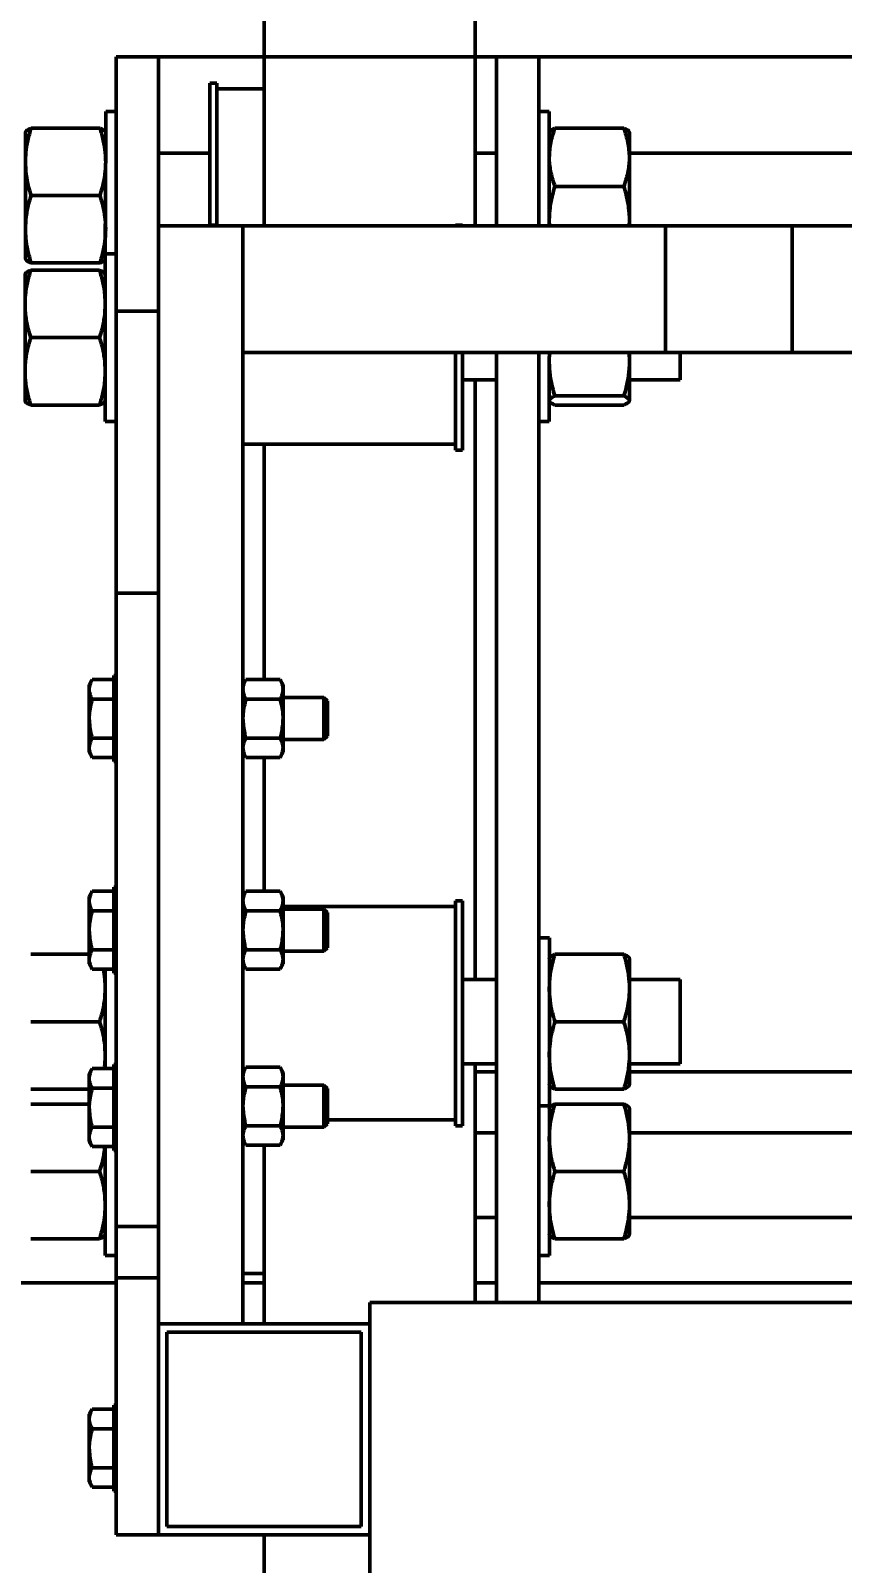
# Model space of a CAD drawing. Header units: millimetres. Extents: x 2779 to 3968, y 1146 to 2140.
# Drawn here: x 3602.5 to 3640.9, y 1891.3 to 1963.9 of the extents above; entities that cross this region are included whole.
import ezdxf

# ---------------------------------------------------------------- set-up
doc = ezdxf.new("R2010")
doc.units = ezdxf.units.MM
doc.layers.add('Net Dam', color=7, linetype='Continuous', lineweight=50)
doc.layers.add('Net Nhat', color=2, linetype='Continuous', lineweight=25)
doc.styles.get("Standard").update_dxf_attribs({"font": 'arial.ttf'})
doc.dimstyles.new('AM_ISO', dxfattribs={"dimtxt": 3.5, "dimasz": 3.5, "dimexe": 1, "dimexo": 1, "dimgap": 1.5, "dimtad": 1, "dimdsep": 46, "dimtxsty": 'Standard', "dimcen": 0, "dimclrd": 256, "dimclre": 256, "dimclrt": 2, "dimadec": 0, "dimazin": 2, "dimtp": 0.1, "dimtm": 0.1, "dimtfac": 0.71, "dimtdec": 3, "dimtmove": 0, "dimatfit": 3, "dimfxl": 1, "dimlwd": -1, "dimlwe": -1, "dimarcsym": 1})

# ---------------------------------------------------------------- blocks, each defined once
blk = doc.blocks.new('*D4')
at = {"layer": 'Defpoints', "color": 0, "transparency": 16777216}
for p in [(3663.555, 2098.54), (3525.881, 1714.54), (3573.555, 1714.54)]:
    blk.add_point(p, dxfattribs=at)
at = {"layer": 'Net Nhat', "linetype": 'ByBlock', "transparency": 16777216}
for p, q in [((3662.555, 2098.54), (3524.881, 2098.54)), ((3525.881, 2095.04), (3525.881, 1718.04)), ((3572.555, 1714.54), (3524.881, 1714.54))]:
    blk.add_line(p, q, dxfattribs=at)
at = {"layer": 'Net Nhat', "transparency": 16777216}
for points in [[(3525.298, 2095.04), (3526.464, 2095.04), (3525.881, 2098.54)], [(3525.298, 1718.04), (3526.464, 1718.04), (3525.881, 1714.54)]]:
    blk.add_solid(points, dxfattribs=at)
at = {"layer": 'Net Nhat', "color": 2, "transparency": 16777216, "insert": (3522.594, 1906.54), "char_height": 3.5, "attachment_point": 5, "rotation": 90}
blk.add_mtext('1920', dxfattribs=at)
blk = doc.blocks.new('cx')
at = {"layer": 'Net Dam'}
for p, q in [((3605.275, 1914.446), (3605.418, 1914.694)), ((3605.275, 1914.227), (3605.275, 1914.446)), ((3606.435, 1914.694), (3605.418, 1914.694)), ((3606.435, 1914.227), (3606.435, 1914.885)), ((3606.435, 1914.885), (3606.555, 1914.885)), ((3605.275, 1912.836), (3605.275, 1914.227)), ((3606.435, 1913.76), (3605.418, 1913.76)), ((3606.435, 1913.76), (3606.435, 1914.227)), ((3606.435, 1912.836), (3606.435, 1913.76)), ((3605.275, 1911.455), (3605.275, 1912.836)), ((3606.435, 1911.912), (3606.435, 1912.836)), ((3605.275, 1911.246), (3605.275, 1911.455)), ((3606.435, 1911.912), (3605.418, 1911.912)), ((3606.435, 1911.455), (3606.435, 1911.912)), ((3606.435, 1910.808), (3606.435, 1911.455)), ((3605.418, 1910.999), (3605.275, 1911.246)), ((3606.435, 1910.999), (3605.418, 1910.999)), ((3606.435, 1910.808), (3606.555, 1910.808))]:
    blk.add_line(p, q, dxfattribs=at)
for points, knots in [([(3606.036, 1915.318), (3606.031, 1915.174), (3606.025, 1914.965), (3606.002, 1914.757), (3605.993, 1914.694)], [0, 0, 0, 0, 0.2684324, 0.3867224, 0.3867224, 0.3867224, 0.3867224]), ([(3605.418, 1914.694), (3605.378, 1914.618), (3605.297, 1914.465), (3605.282, 1914.306), (3605.275, 1914.227)], [0, 0, 0, 0, 0.495459, 1, 1, 1, 1]), ([(3605.275, 1914.227), (3605.275, 1914.216), (3605.276, 1914.132), (3605.307, 1913.974), (3605.381, 1913.831), (3605.418, 1913.76)], [0, 0, 0, 0, 0.070093, 0.530771, 1, 1, 1, 1]), ([(3605.418, 1913.76), (3605.358, 1913.52), (3605.282, 1913.215), (3605.276, 1912.903), (3605.275, 1912.836)], [0, 0, 0, 0, 0.7857, 1, 1, 1, 1]), ([(3605.275, 1912.836), (3605.294, 1912.582), (3605.317, 1912.269), (3605.402, 1911.969), (3605.418, 1911.912)], [0, 0, 0, 0, 0.8113195, 1, 1, 1, 1]), ([(3605.418, 1911.912), (3605.378, 1911.838), (3605.297, 1911.688), (3605.282, 1911.533), (3605.275, 1911.455)], [0, 0, 0, 0, 0.495444, 1, 1, 1, 1]), ([(3605.275, 1911.455), (3605.275, 1911.444), (3605.276, 1911.363), (3605.307, 1911.208), (3605.381, 1911.069), (3605.418, 1910.999)], [0, 0, 0, 0, 0.070041, 0.530789, 1, 1, 1, 1])]:
    blk.add_open_spline(points, degree=3, knots=knots, dxfattribs=at)
blk = doc.blocks.new('asdfasdf')
at = {"layer": 'Net Dam'}
for p, q in [((3606.055, 1959.022), (3606.055, 1960.022)), ((3606.055, 1960.022), (3606.573, 1960.022)), ((3602.255, 1957.854), (3602.255, 1959.044)), ((3605.787, 1959.236), (3602.523, 1959.236)), ((3606.055, 1959.022), (3606.036, 1953.291)), ((3602.255, 1957.854), (3602.255, 1954.878)), ((3605.787, 1956.045), (3602.523, 1956.045)), ((3605.787, 1956.045), (3602.523, 1956.045)), ((3602.255, 1954.878), (3602.255, 1953.068)), ((3605.787, 1952.853), (3602.523, 1952.853)), ((3605.787, 1952.853), (3602.523, 1952.853)), ((3606.036, 1952.291), (3606.036, 1953.291)), ((3606.036, 1953.291), (3606.555, 1953.291)), ((3602.236, 1951.124), (3602.236, 1952.314)), ((3605.768, 1952.505), (3602.504, 1952.505)), ((3606.036, 1952.291), (3606.036, 1946.337)), ((3602.236, 1951.124), (3602.236, 1948.147)), ((3605.768, 1949.314), (3602.504, 1949.314)), ((3605.768, 1949.314), (3602.504, 1949.314)), ((3602.236, 1948.147), (3602.236, 1946.337)), ((3606.036, 1946.337), (3606.036, 1945.337)), ((3605.768, 1946.123), (3602.504, 1946.123)), ((3605.768, 1946.123), (3602.504, 1946.123)), ((3606.036, 1945.337), (3606.555, 1945.337))]:
    blk.add_line(p, q, dxfattribs=at)
for points, knots in [([(3602.255, 1959.022), (3602.255, 1959.027), (3602.257, 1959.065), (3602.316, 1959.138), (3602.453, 1959.203), (3602.523, 1959.236)], [0, 0, 0, 0, 0.070112, 0.530797, 1, 1, 1, 1]), ([(3602.255, 1957.64), (3602.259, 1957.785), (3602.269, 1958.126), (3602.357, 1958.662), (3602.467, 1959.044), (3602.523, 1959.236)], [0, 0, 0, 0, 0.268433, 0.6324, 1, 1, 1, 1]), ([(3606.055, 1959.022), (3606.054, 1959.027), (3606.052, 1959.065), (3605.993, 1959.138), (3605.856, 1959.203), (3605.787, 1959.236)], [0, 0, 0, 0, 0.070112, 0.530797, 1, 1, 1, 1]), ([(3606.055, 1957.64), (3606.05, 1957.785), (3606.04, 1958.126), (3605.952, 1958.662), (3605.842, 1959.044), (3605.787, 1959.236)], [0, 0, 0, 0, 0.268432, 0.6324, 1, 1, 1, 1]), ([(3602.523, 1956.045), (3602.483, 1956.179), (3602.387, 1956.505), (3602.279, 1957.037), (3602.263, 1957.438), (3602.255, 1957.64)], [0, 0, 0, 0, 0.257255, 0.626375, 1, 1, 1, 1]), ([(3605.787, 1956.045), (3605.826, 1956.179), (3605.922, 1956.505), (3606.03, 1957.037), (3606.046, 1957.438), (3606.055, 1957.64)], [0, 0, 0, 0, 0.257256, 0.626373, 1, 1, 1, 1]), ([(3602.523, 1956.045), (3602.483, 1955.911), (3602.387, 1955.584), (3602.279, 1955.052), (3602.263, 1954.651), (3602.255, 1954.449)], [0, 0, 0, 0, 0.257255, 0.626375, 1, 1, 1, 1]), ([(3605.787, 1956.045), (3605.826, 1955.911), (3605.922, 1955.584), (3606.03, 1955.052), (3606.046, 1954.651), (3606.055, 1954.449)], [0, 0, 0, 0, 0.257256, 0.626373, 1, 1, 1, 1]), ([(3602.255, 1954.449), (3602.259, 1954.304), (3602.269, 1953.963), (3602.357, 1953.427), (3602.467, 1953.045), (3602.523, 1952.853)], [0, 0, 0, 0, 0.268433, 0.6324, 1, 1, 1, 1]), ([(3606.055, 1954.449), (3606.05, 1954.304), (3606.04, 1953.963), (3605.952, 1953.427), (3605.842, 1953.045), (3605.787, 1952.853)], [0, 0, 0, 0, 0.268432, 0.6324, 1, 1, 1, 1]), ([(3602.255, 1953.068), (3602.255, 1953.063), (3602.257, 1953.024), (3602.316, 1952.951), (3602.453, 1952.886), (3602.523, 1952.853)], [0, 0, 0, 0, 0.070112, 0.5308, 1, 1, 1, 1]), ([(3606.036, 1953.011), (3606.022, 1952.992), (3605.965, 1952.938), (3605.856, 1952.886), (3605.787, 1952.853)], [0.2586812, 0.2586812, 0.2586812, 0.2586812, 0.5308003, 1, 1, 1, 1]), ([(3602.236, 1952.291), (3602.236, 1952.296), (3602.239, 1952.335), (3602.297, 1952.407), (3602.434, 1952.472), (3602.504, 1952.505)], [0, 0, 0, 0, 0.070112, 0.530797, 1, 1, 1, 1]), ([(3602.236, 1950.91), (3602.24, 1951.055), (3602.25, 1951.396), (3602.339, 1951.932), (3602.449, 1952.313), (3602.504, 1952.505)], [0, 0, 0, 0, 0.268433, 0.6324, 1, 1, 1, 1]), ([(3606.036, 1952.291), (3606.036, 1952.296), (3606.033, 1952.335), (3605.975, 1952.407), (3605.837, 1952.472), (3605.768, 1952.505)], [0, 0, 0, 0, 0.070112, 0.530797, 1, 1, 1, 1]), ([(3606.036, 1950.91), (3606.031, 1951.055), (3606.021, 1951.396), (3605.933, 1951.932), (3605.823, 1952.313), (3605.768, 1952.505)], [0, 0, 0, 0, 0.268432, 0.6324, 1, 1, 1, 1]), ([(3602.504, 1949.314), (3602.464, 1949.448), (3602.368, 1949.774), (3602.26, 1950.307), (3602.244, 1950.708), (3602.236, 1950.91)], [0, 0, 0, 0, 0.257255, 0.626375, 1, 1, 1, 1]), ([(3605.768, 1949.314), (3605.807, 1949.448), (3605.904, 1949.774), (3606.011, 1950.307), (3606.028, 1950.708), (3606.036, 1950.91)], [0, 0, 0, 0, 0.257256, 0.626373, 1, 1, 1, 1]), ([(3602.504, 1949.314), (3602.464, 1949.18), (3602.368, 1948.854), (3602.26, 1948.321), (3602.244, 1947.92), (3602.236, 1947.718)], [0, 0, 0, 0, 0.257255, 0.626375, 1, 1, 1, 1]), ([(3605.768, 1949.314), (3605.807, 1949.18), (3605.904, 1948.854), (3606.011, 1948.321), (3606.028, 1947.92), (3606.036, 1947.718)], [0, 0, 0, 0, 0.257256, 0.626373, 1, 1, 1, 1]), ([(3602.236, 1947.718), (3602.24, 1947.574), (3602.25, 1947.232), (3602.339, 1946.696), (3602.449, 1946.315), (3602.504, 1946.123)], [0, 0, 0, 0, 0.268433, 0.6324, 1, 1, 1, 1]), ([(3606.036, 1947.718), (3606.031, 1947.574), (3606.021, 1947.232), (3605.933, 1946.696), (3605.823, 1946.315), (3605.768, 1946.123)], [0, 0, 0, 0, 0.268432, 0.6324, 1, 1, 1, 1]), ([(3602.236, 1946.337), (3602.236, 1946.332), (3602.239, 1946.294), (3602.297, 1946.221), (3602.434, 1946.156), (3602.504, 1946.123)], [0, 0, 0, 0, 0.070112, 0.5308, 1, 1, 1, 1]), ([(3606.036, 1946.337), (3606.036, 1946.332), (3606.033, 1946.294), (3605.975, 1946.221), (3605.837, 1946.156), (3605.768, 1946.123)], [0, 0, 0, 0, 0.070111, 0.5308, 1, 1, 1, 1])]:
    blk.add_open_spline(points, degree=3, knots=knots, dxfattribs=at)

msp = doc.modelspace()

# ---------------------------------------------------------------- linework, layer by layer
at = {"layer": 'Net Dam'}
for p, q in [((3613.5546, 2064.5398), (3613.5546, 1954.608)), ((3623.5546, 2064.5398), (3623.5546, 1954.608)), ((3608.5546, 1962.608), (3606.5546, 1962.608)), ((3606.5546, 1962.608), (3606.5546, 1950.5749)), ((3738.5545, 1962.608), (3606.5546, 1962.608)), ((3608.5546, 1962.608), (3608.5546, 1954.608)), ((3626.5546, 1962.608), (3624.5546, 1962.608)), ((3624.5546, 1962.608), (3624.5546, 1954.608)), ((3626.5546, 1962.608), (3626.5546, 1954.608)), ((3611.3181, 1961.3729), (3610.9911, 1961.3729)), ((3610.9911, 1961.3729), (3610.9911, 1954.6424)), ((3611.3181, 1961.3729), (3611.3181, 1954.608)), ((3613.5546, 1961.0949), (3611.3181, 1961.0949)), ((3626.5546, 1960.0215), (3627.0546, 1960.0215)), ((3627.0546, 1960.0215), (3627.0546, 1954.608)), ((3630.5867, 1959.2358), (3627.3226, 1959.2358)), ((3630.8546, 1957.8545), (3630.8546, 1959.0445)), ((3610.9911, 1958.0446), (3608.5546, 1958.0446)), ((3624.5546, 1958.0446), (3623.5546, 1958.0446)), ((3671.3709, 1958.0446), (3630.8427, 1958.0446)), ((3630.8546, 1954.8776), (3630.8546, 1957.8545)), ((3630.5867, 1956.4732), (3627.3226, 1956.4732)), ((3608.5546, 1954.608), (3608.5546, 1954.437)), ((3612.5546, 1954.608), (3608.5546, 1954.608)), ((3608.5546, 1954.437), (3608.5546, 1902.608)), ((3611.2777, 1954.6424), (3610.9507, 1954.6424)), ((3610.9507, 1954.6424), (3610.9507, 1954.608)), ((3611.2777, 1954.6424), (3611.2777, 1954.608)), ((3632.5546, 1954.608), (3612.5546, 1954.608)), ((3612.5546, 1954.437), (3612.5546, 1954.608)), ((3612.5546, 1954.437), (3612.5546, 1902.608)), ((3622.9507, 1954.6424), (3622.6237, 1954.6424)), ((3622.6237, 1954.6424), (3622.6237, 1954.608)), ((3622.9507, 1954.6424), (3622.9507, 1954.608)), ((3627.0546, 1954.8776), (3627.0678, 1954.608)), ((3630.8546, 1954.8776), (3630.8414, 1954.608)), ((3630.8546, 1954.608), (3630.8546, 1954.8776)), ((3632.5546, 1954.608), (3632.5546, 1948.6081)), ((3638.5546, 1954.608), (3632.5546, 1954.608)), ((3638.5546, 1954.608), (3706.5546, 1954.608)), ((3638.5546, 1948.6081), (3638.5546, 1954.608)), ((3608.5546, 1950.5749), (3606.5546, 1950.5749)), ((3606.5546, 1950.5749), (3606.5546, 1937.2139)), ((3632.5546, 1948.6081), (3612.5546, 1948.6081)), ((3622.6237, 1948.6081), (3622.6237, 1943.9858)), ((3622.9507, 1948.6081), (3622.9507, 1943.9858)), ((3624.5546, 1948.6081), (3624.5546, 1903.608)), ((3626.5546, 1948.6081), (3626.5546, 1903.608)), ((3630.8546, 1948.1471), (3630.8546, 1948.6081)), ((3632.5546, 1948.6081), (3638.5546, 1948.6081)), ((3633.2546, 1948.6081), (3633.2546, 1947.3141)), ((3638.5546, 1948.6081), (3706.5546, 1948.6081)), ((3627.0546, 1948.1471), (3627.0546, 1945.3372)), ((3630.8546, 1946.3372), (3630.8546, 1948.1471)), ((3622.9507, 1947.3141), (3624.5546, 1947.3141)), ((3623.5546, 1947.3141), (3623.5546, 1918.9142)), ((3630.8546, 1947.3141), (3633.2546, 1947.3141)), ((3630.5867, 1946.5515), (3627.3226, 1946.5515)), ((3630.5867, 1946.1229), (3627.3226, 1946.1229)), ((3627.0546, 1945.3372), (3626.5546, 1945.3372)), ((3612.5546, 1944.2637), (3622.6237, 1944.2637)), ((3613.5546, 1944.2637), (3613.5546, 1933.1222)), ((3622.6237, 1943.9858), (3622.9507, 1943.9858)), ((3608.5546, 1937.2139), (3606.5546, 1937.2139)), ((3606.5546, 1937.2139), (3606.5546, 1907.2139)), ((3606.4346, 1932.6552), (3606.4346, 1933.3131)), ((3606.4346, 1933.3131), (3606.5546, 1933.3131)), ((3605.2746, 1932.8747), (3605.4175, 1933.1223)), ((3605.2746, 1932.6552), (3605.2746, 1932.8747)), ((3605.2746, 1931.2644), (3605.2746, 1932.6552)), ((3606.4346, 1933.1222), (3605.4175, 1933.1222)), ((3606.4346, 1932.1882), (3606.4346, 1932.6552)), ((3612.6975, 1933.1223), (3612.5546, 1932.8747)), ((3612.6975, 1933.1222), (3614.3117, 1933.1222)), ((3614.4546, 1932.8747), (3614.3117, 1933.1223)), ((3614.4546, 1932.8747), (3614.4546, 1932.6552)), ((3614.4546, 1932.6552), (3614.4546, 1931.2644)), ((3606.4346, 1932.1882), (3605.4175, 1932.1882)), ((3606.4346, 1931.2644), (3606.4346, 1932.1882)), ((3612.6975, 1932.1882), (3614.3117, 1932.1882)), ((3616.389, 1932.2747), (3614.4546, 1932.2747)), ((3616.5546, 1932.1091), (3616.389, 1932.2747)), ((3616.389, 1931.2682), (3616.389, 1932.2747)), ((3616.5546, 1931.2693), (3616.5546, 1932.1091)), ((3605.2746, 1929.8839), (3605.2746, 1931.2644)), ((3606.4346, 1930.3406), (3606.4346, 1931.2644)), ((3614.4546, 1931.2644), (3614.4546, 1929.8839)), ((3616.389, 1930.2747), (3616.389, 1931.2682)), ((3616.5546, 1930.4403), (3616.5546, 1931.2693)), ((3606.4346, 1930.3406), (3605.4175, 1930.3406)), ((3606.4346, 1929.8839), (3606.4346, 1930.3406)), ((3612.6975, 1930.3406), (3614.3117, 1930.3406)), ((3616.389, 1930.2747), (3616.5546, 1930.4403)), ((3605.2746, 1929.6747), (3605.2746, 1929.8839)), ((3605.4175, 1929.4272), (3605.2746, 1929.6747)), ((3606.4346, 1929.2363), (3606.4346, 1929.8839)), ((3612.5546, 1929.6747), (3612.6975, 1929.4272)), ((3614.3117, 1929.4272), (3614.4546, 1929.6747)), ((3614.4546, 1930.2747), (3616.389, 1930.2747)), ((3614.4546, 1929.8839), (3614.4546, 1929.6747)), ((3606.4346, 1929.4272), (3605.4175, 1929.4272)), ((3606.4346, 1929.2363), (3606.5546, 1929.2363)), ((3612.6975, 1929.4272), (3614.3117, 1929.4272)), ((3613.5546, 1929.4272), (3613.5546, 1923.0989)), ((3605.2746, 1922.8514), (3605.4175, 1923.099)), ((3606.4346, 1923.0989), (3605.4175, 1923.0989)), ((3606.4346, 1922.6319), (3606.4346, 1923.2898)), ((3606.4346, 1923.2898), (3606.5546, 1923.2898)), ((3612.6975, 1923.099), (3612.5546, 1922.8514)), ((3612.6975, 1923.0989), (3614.3117, 1923.0989)), ((3614.4546, 1922.8514), (3614.3117, 1923.099)), ((3605.2746, 1922.6319), (3605.2746, 1922.8514)), ((3605.2746, 1921.2411), (3605.2746, 1922.6319)), ((3606.4346, 1922.1649), (3606.4346, 1922.6319)), ((3614.4546, 1922.6319), (3614.4546, 1922.8514)), ((3614.4546, 1922.6319), (3614.4546, 1921.2411)), ((3622.6237, 1922.3646), (3614.4546, 1922.3646)), ((3622.9507, 1922.6425), (3622.6237, 1922.6425)), ((3622.6237, 1922.6425), (3622.6237, 1911.9858)), ((3622.9507, 1922.6425), (3622.9507, 1911.9858)), ((3606.4346, 1922.1649), (3605.4175, 1922.1649)), ((3606.4346, 1921.2411), (3606.4346, 1922.1649)), ((3612.6975, 1922.1649), (3614.3117, 1922.1649)), ((3616.389, 1922.2514), (3614.4546, 1922.2514)), ((3616.5546, 1922.0858), (3616.389, 1922.2514)), ((3616.389, 1921.2449), (3616.389, 1922.2514)), ((3616.5546, 1921.246), (3616.5546, 1922.0858)), ((3605.2746, 1919.8606), (3605.2746, 1921.2411)), ((3606.4346, 1920.3173), (3606.4346, 1921.2411)), ((3606.4346, 1920.8911), (3606.5546, 1920.8911)), ((3614.4546, 1921.2411), (3614.4546, 1919.8606)), ((3616.389, 1920.2514), (3616.389, 1921.2449)), ((3616.5546, 1920.417), (3616.5546, 1921.246)), ((3626.5546, 1919.8911), (3626.5546, 1920.8911)), ((3626.5546, 1920.8911), (3627.0734, 1920.8911)), ((3627.0734, 1920.8911), (3627.0734, 1912.9372)), ((3606.4346, 1920.3173), (3605.4175, 1920.3173)), ((3606.4346, 1919.8606), (3606.4346, 1920.3173)), ((3612.6975, 1920.3174), (3614.3117, 1920.3174)), ((3614.4546, 1920.2514), (3616.389, 1920.2514)), ((3616.389, 1920.2514), (3616.5546, 1920.417)), ((3605.3177, 1920.1054), (3602.5038, 1920.1054)), ((3605.2746, 1919.6514), (3605.2746, 1919.8606)), ((3605.4175, 1919.4039), (3605.2746, 1919.6514)), ((3606.4346, 1919.4039), (3605.4175, 1919.4039)), ((3606.0358, 1919.4039), (3606.0358, 1914.6936)), ((3606.4346, 1919.213), (3606.4346, 1919.8606)), ((3612.5546, 1919.6514), (3612.6975, 1919.4039)), ((3612.6975, 1919.4039), (3614.3117, 1919.4039)), ((3614.3117, 1919.4039), (3614.4546, 1919.6514)), ((3614.4546, 1919.8606), (3614.4546, 1919.6514)), ((3626.5546, 1919.8911), (3626.5546, 1913.9372)), ((3630.5867, 1920.1054), (3627.3226, 1920.1054)), ((3630.8546, 1918.7241), (3630.8546, 1919.9141)), ((3606.4346, 1919.213), (3606.5546, 1919.213)), ((3624.5546, 1918.9142), (3622.9507, 1918.9142)), ((3633.2546, 1918.9142), (3630.8546, 1918.9142)), ((3630.8546, 1915.7472), (3630.8546, 1918.7241)), ((3633.2546, 1918.9142), (3633.2546, 1914.9141)), ((3605.7679, 1916.9141), (3602.5038, 1916.9141)), ((3605.7679, 1916.9141), (3602.5038, 1916.9141)), ((3630.5867, 1916.9141), (3627.3226, 1916.9141)), ((3630.5867, 1916.9141), (3627.3226, 1916.9141)), ((3630.8546, 1913.9372), (3630.8546, 1915.7472)), ((3612.6975, 1914.7602), (3612.5546, 1914.5127)), ((3612.6975, 1914.7602), (3614.3117, 1914.7602)), ((3614.4546, 1914.5127), (3614.3117, 1914.7602)), ((3614.4546, 1914.2931), (3614.4546, 1914.5127)), ((3622.9507, 1914.9141), (3624.5546, 1914.9141)), ((3623.5546, 1914.9141), (3623.5546, 1903.608)), ((3624.5546, 1914.5399), (3623.5546, 1914.5399)), ((3664.4439, 1914.5399), (3630.7885, 1914.5399)), ((3630.8546, 1914.9141), (3633.2546, 1914.9141)), ((3605.2746, 1913.7228), (3602.5038, 1913.7228)), ((3605.2746, 1913.7228), (3602.5038, 1913.7228)), ((3612.6975, 1913.8261), (3614.3117, 1913.8261)), ((3614.4546, 1914.2931), (3614.4546, 1912.9024)), ((3616.389, 1913.9127), (3614.4546, 1913.9127)), ((3616.5546, 1913.7471), (3616.389, 1913.9127)), ((3616.389, 1912.9063), (3616.389, 1913.9127)), ((3616.5546, 1912.9073), (3616.5546, 1913.7471)), ((3626.5546, 1913.9372), (3626.5546, 1912.9372)), ((3626.5546, 1912.8003), (3626.5546, 1913.8003)), ((3627.0734, 1913.8003), (3627.0734, 1905.8465)), ((3630.5867, 1913.7228), (3627.3226, 1913.7228)), ((3605.2805, 1913.0146), (3602.5038, 1913.0146)), ((3614.4546, 1912.9024), (3614.4546, 1911.5219)), ((3616.389, 1911.9127), (3616.389, 1912.9063)), ((3616.5546, 1912.0783), (3616.5546, 1912.9073)), ((3626.5546, 1912.9372), (3627.0734, 1912.9372)), ((3630.5867, 1913.0147), (3627.3226, 1913.0147)), ((3616.5546, 1912.2637), (3622.6237, 1912.2637)), ((3626.5546, 1912.8003), (3626.5546, 1906.8465)), ((3630.8546, 1911.6334), (3630.8546, 1912.8233)), ((3612.6975, 1911.9787), (3614.3117, 1911.9787)), ((3614.4546, 1911.9127), (3616.389, 1911.9127)), ((3614.4546, 1911.5219), (3614.4546, 1911.3127)), ((3616.389, 1911.9127), (3616.5546, 1912.0783)), ((3622.6237, 1911.9858), (3622.9507, 1911.9858)), ((3624.5546, 1911.6445), (3623.5546, 1911.6445)), ((3664.4439, 1911.6445), (3630.8445, 1911.6445)), ((3630.8546, 1908.6564), (3630.8546, 1911.6334)), ((3606.0358, 1910.9986), (3606.0358, 1906.8464)), ((3612.5546, 1911.3127), (3612.6975, 1911.0651)), ((3612.6975, 1911.0652), (3614.3117, 1911.0652)), ((3613.5546, 1911.0652), (3613.5546, 1902.608)), ((3614.3117, 1911.0651), (3614.4546, 1911.3127)), ((3605.7679, 1909.8233), (3602.5038, 1909.8233)), ((3605.7679, 1909.8233), (3602.5038, 1909.8233)), ((3630.5867, 1909.8234), (3627.3226, 1909.8234)), ((3630.5867, 1909.8234), (3627.3226, 1909.8234)), ((3630.8546, 1906.8464), (3630.8546, 1908.6564)), ((3608.5546, 1907.2139), (3606.5546, 1907.2139)), ((3606.5546, 1907.2139), (3606.5546, 1904.7829)), ((3623.5546, 1907.6445), (3624.5546, 1907.6445)), ((3630.8162, 1907.6445), (3664.4439, 1907.6445)), ((3605.7679, 1906.632), (3602.5038, 1906.632)), ((3605.7679, 1906.632), (3602.5038, 1906.632)), ((3606.0358, 1906.8464), (3606.0358, 1905.8464)), ((3626.5546, 1906.8465), (3626.5546, 1905.8465)), ((3630.5867, 1906.6321), (3627.3226, 1906.6321)), ((3606.0358, 1905.8464), (3606.5546, 1905.8464)), ((3626.5546, 1905.8465), (3627.0734, 1905.8465)), ((3612.5546, 1904.9941), (3613.5546, 1904.9941)), ((3583.5546, 1904.5399), (3606.5546, 1904.5399)), ((3608.5546, 1904.7829), (3606.5546, 1904.7829)), ((3606.5546, 1904.7829), (3606.5546, 1892.608)), ((3612.5546, 1904.5399), (3613.5546, 1904.5399)), ((3624.5546, 1904.5399), (3623.5546, 1904.5399)), ((3664.4439, 1904.5399), (3626.5546, 1904.5399)), ((3726.5546, 1903.608), (3618.5546, 1903.608)), ((3618.5546, 1903.608), (3618.5546, 1889.9117)), ((3608.5546, 1892.608), (3608.5546, 1902.608)), ((3608.5546, 1902.608), (3618.5546, 1902.608)), ((3618.1546, 1902.208), (3608.9546, 1902.208)), ((3608.9546, 1902.208), (3608.9546, 1893.008)), ((3618.1546, 1893.008), (3618.1546, 1902.208)), ((3605.2746, 1898.3201), (3605.4175, 1898.5677)), ((3606.4346, 1898.5676), (3605.4175, 1898.5676)), ((3606.4346, 1898.1006), (3606.4346, 1898.7585)), ((3606.4346, 1898.7585), (3606.5546, 1898.7585)), ((3605.2746, 1898.1006), (3605.2746, 1898.3201)), ((3605.2746, 1896.7099), (3605.2746, 1898.1006)), ((3606.4346, 1897.6336), (3605.4175, 1897.6336)), ((3606.4346, 1897.6336), (3606.4346, 1898.1006)), ((3606.4346, 1896.7099), (3606.4346, 1897.6336)), ((3605.2746, 1895.3293), (3605.2746, 1896.7099)), ((3606.4346, 1895.786), (3606.4346, 1896.7099)), ((3606.4346, 1895.786), (3605.4175, 1895.786)), ((3606.4346, 1895.3293), (3606.4346, 1895.786)), ((3605.2746, 1895.1201), (3605.2746, 1895.3293)), ((3605.4175, 1894.8726), (3605.2746, 1895.1201)), ((3606.4346, 1894.8726), (3605.4175, 1894.8726)), ((3606.4346, 1894.6817), (3606.4346, 1895.3293)), ((3606.4346, 1894.6817), (3606.5546, 1894.6817)), ((3608.5546, 1892.608), (3606.5546, 1892.608)), ((3608.5546, 1892.608), (3618.5546, 1892.608)), ((3608.9546, 1893.008), (3618.1546, 1893.008)), ((3613.5546, 1892.608), (3613.5546, 1724.5399))]:
    msp.add_line(p, q, dxfattribs=at)
for points, knots in [([(3627.3226, 1959.2358), (3627.2477, 1959.0115), (3627.0965, 1958.5587), (3627.0687, 1958.0907), (3627.0546, 1957.8545)], [0, 0, 0, 0, 0.4954569, 1, 1, 1, 1]), ([(3627.0546, 1959.0215), (3627.0549, 1959.0266), (3627.0573, 1959.0651), (3627.1159, 1959.1375), (3627.2533, 1959.2028), (3627.3226, 1959.2358)], [0, 0, 0, 0, 0.0701118, 0.5307971, 1, 1, 1, 1]), ([(3630.5867, 1959.2358), (3630.6615, 1959.0115), (3630.8127, 1958.5587), (3630.8405, 1958.0907), (3630.8546, 1957.8545)], [0, 0, 0, 0, 0.4954569, 1, 1, 1, 1]), ([(3630.8546, 1959.0215), (3630.8543, 1959.0266), (3630.8519, 1959.0651), (3630.7933, 1959.1375), (3630.656, 1959.2028), (3630.5867, 1959.2358)], [0, 0, 0, 0, 0.0701118, 0.5307971, 1, 1, 1, 1]), ([(3627.0546, 1957.8545), (3627.0549, 1957.8218), (3627.0573, 1957.5738), (3627.1159, 1957.1063), (3627.2533, 1956.6855), (3627.3226, 1956.4732)], [0, 0, 0, 0, 0.0700834, 0.5308052, 1, 1, 1, 1]), ([(3630.8546, 1957.8545), (3630.8543, 1957.8218), (3630.8519, 1957.5738), (3630.7933, 1957.1063), (3630.656, 1956.6855), (3630.5867, 1956.4732)], [0, 0, 0, 0, 0.0700834, 0.5308052, 1, 1, 1, 1]), ([(3627.3226, 1956.4732), (3627.2831, 1956.3392), (3627.1869, 1956.0129), (3627.0793, 1955.4804), (3627.0629, 1955.0794), (3627.0546, 1954.8776)], [0, 0, 0, 0, 0.2572563, 0.6263731, 1, 1, 1, 1]), ([(3630.5867, 1956.4732), (3630.6262, 1956.3392), (3630.7223, 1956.0129), (3630.8299, 1955.4804), (3630.8463, 1955.0794), (3630.8546, 1954.8776)], [0, 0, 0, 0, 0.2572563, 0.6263731, 1, 1, 1, 1]), ([(3627.0546, 1948.1471), (3627.0543, 1948.2925), (3627.054, 1948.4469), (3627.0786, 1948.5992), (3627.0801, 1948.6081)], [0, 0, 0, 0, 0.941555, 1, 1, 1, 1]), ([(3630.8546, 1948.1471), (3630.8549, 1948.2925), (3630.8553, 1948.4469), (3630.8306, 1948.5992), (3630.8291, 1948.6081)], [0, 0, 0, 0, 0.941555, 1, 1, 1, 1]), ([(3627.3226, 1946.5515), (3627.2831, 1946.6855), (3627.1869, 1947.0118), (3627.0793, 1947.5443), (3627.0629, 1947.9454), (3627.0546, 1948.1471)], [0, 0, 0, 0, 0.2572563, 0.6263731, 1, 1, 1, 1]), ([(3630.5867, 1946.5515), (3630.6262, 1946.6855), (3630.7223, 1947.0118), (3630.8299, 1947.5443), (3630.8463, 1947.9454), (3630.8546, 1948.1471)], [0, 0, 0, 0, 0.2572563, 0.6263731, 1, 1, 1, 1]), ([(3627.3226, 1946.5515), (3627.2477, 1946.5167), (3627.0965, 1946.4465), (3627.0687, 1946.3738), (3627.0546, 1946.3372)], [0, 0, 0, 0, 0.4954569, 1, 1, 1, 1]), ([(3627.0546, 1946.3372), (3627.0549, 1946.3321), (3627.0573, 1946.2936), (3627.1159, 1946.2211), (3627.2533, 1946.1558), (3627.3226, 1946.1229)], [0, 0, 0, 0, 0.0701118, 0.5307971, 1, 1, 1, 1]), ([(3630.5867, 1946.5515), (3630.6615, 1946.5167), (3630.8127, 1946.4465), (3630.8405, 1946.3738), (3630.8546, 1946.3372)], [0, 0, 0, 0, 0.4954569, 1, 1, 1, 1]), ([(3630.8546, 1946.3372), (3630.8543, 1946.3321), (3630.8519, 1946.2936), (3630.7933, 1946.2211), (3630.656, 1946.1558), (3630.5867, 1946.1229)], [0, 0, 0, 0, 0.0701118, 0.5307971, 1, 1, 1, 1]), ([(3605.4175, 1933.1222), (3605.3776, 1933.0464), (3605.297, 1932.8933), (3605.2821, 1932.735), (3605.2746, 1932.6552)], [0, 0, 0, 0, 0.4954587, 1, 1, 1, 1]), ([(3605.2746, 1932.6552), (3605.2747, 1932.6441), (3605.276, 1932.5604), (3605.3073, 1932.4022), (3605.3806, 1932.26), (3605.4175, 1932.1882)], [0, 0, 0, 0, 0.070093, 0.5307711, 1, 1, 1, 1]), ([(3612.5546, 1932.6552), (3612.5548, 1932.6662), (3612.5562, 1932.7501), (3612.5873, 1932.9081), (3612.6605, 1933.0504), (3612.6975, 1933.1222)], [0, 0, 0, 0, 0.0700539, 0.5307546, 1, 1, 1, 1]), ([(3612.6975, 1932.1882), (3612.6576, 1932.264), (3612.577, 1932.4171), (3612.5621, 1932.5753), (3612.5546, 1932.6552)], [0, 0, 0, 0, 0.4954391, 1, 1, 1, 1]), ([(3614.4546, 1932.6552), (3614.4544, 1932.6662), (3614.4532, 1932.7501), (3614.4219, 1932.9081), (3614.3487, 1933.0504), (3614.3117, 1933.1222)], [0, 0, 0, 0, 0.0700525, 0.5307481, 1, 1, 1, 1]), ([(3614.3117, 1932.1882), (3614.3516, 1932.264), (3614.4323, 1932.4171), (3614.4471, 1932.5753), (3614.4546, 1932.6552)], [0, 0, 0, 0, 0.4954469, 1, 1, 1, 1]), ([(3605.4175, 1932.1882), (3605.358, 1931.9487), (3605.2822, 1931.6439), (3605.2759, 1931.3314), (3605.2746, 1931.2644)], [0, 0, 0, 0, 0.7856996, 1, 1, 1, 1]), ([(3612.5546, 1931.2644), (3612.5567, 1931.3484), (3612.5646, 1931.6611), (3612.6414, 1931.9655), (3612.6975, 1932.1882)], [0, 0, 0, 0, 0.2686401, 1, 1, 1, 1]), ([(3614.4546, 1931.2644), (3614.4525, 1931.3484), (3614.4446, 1931.6611), (3614.3679, 1931.9655), (3614.3117, 1932.1882)], [0, 0, 0, 0, 0.2686358, 1, 1, 1, 1]), ([(3605.2746, 1931.2644), (3605.2936, 1931.0107), (3605.317, 1930.698), (3605.4016, 1930.3973), (3605.4175, 1930.3406)], [0, 0, 0, 0, 0.8113195, 1, 1, 1, 1]), ([(3612.6975, 1930.3406), (3612.6759, 1930.4182), (3612.5922, 1930.7193), (3612.5706, 1931.0322), (3612.5546, 1931.2644)], [0, 0, 0, 0, 0.2575548, 1, 1, 1, 1]), ([(3614.3117, 1930.3406), (3614.3333, 1930.4182), (3614.417, 1930.7193), (3614.4386, 1931.0322), (3614.4546, 1931.2644)], [0, 0, 0, 0, 0.2575658, 1, 1, 1, 1]), ([(3605.4175, 1930.3406), (3605.3776, 1930.2664), (3605.297, 1930.1168), (3605.2821, 1929.962), (3605.2746, 1929.8839)], [0, 0, 0, 0, 0.495444, 1, 1, 1, 1]), ([(3612.5546, 1929.8839), (3612.5548, 1929.8947), (3612.5562, 1929.9768), (3612.5873, 1930.1313), (3612.6605, 1930.2704), (3612.6975, 1930.3406)], [0, 0, 0, 0, 0.070093, 0.5308423, 1, 1, 1, 1]), ([(3614.4546, 1929.8839), (3614.4544, 1929.8947), (3614.4532, 1929.9768), (3614.4219, 1930.1313), (3614.3487, 1930.2704), (3614.3117, 1930.3406)], [0, 0, 0, 0, 0.0700916, 0.5308359, 1, 1, 1, 1]), ([(3605.2746, 1929.8839), (3605.2747, 1929.8731), (3605.276, 1929.7912), (3605.3073, 1929.6365), (3605.3806, 1929.4974), (3605.4175, 1929.4272)], [0, 0, 0, 0, 0.0700411, 0.5307886, 1, 1, 1, 1]), ([(3612.6975, 1929.4272), (3612.6576, 1929.5014), (3612.577, 1929.6511), (3612.5621, 1929.8058), (3612.5546, 1929.8839)], [0, 0, 0, 0, 0.4954957, 1, 1, 1, 1]), ([(3614.3117, 1929.4272), (3614.3516, 1929.5014), (3614.4323, 1929.6511), (3614.4471, 1929.8058), (3614.4546, 1929.8839)], [0, 0, 0, 0, 0.4955035, 1, 1, 1, 1]), ([(3605.4175, 1923.0989), (3605.3776, 1923.023), (3605.297, 1922.87), (3605.2821, 1922.7117), (3605.2746, 1922.6319)], [0, 0, 0, 0, 0.4954587, 1, 1, 1, 1]), ([(3612.5546, 1922.6319), (3612.5548, 1922.6429), (3612.5562, 1922.7267), (3612.5873, 1922.8848), (3612.6605, 1923.0271), (3612.6975, 1923.0989)], [0, 0, 0, 0, 0.0700539, 0.5307546, 1, 1, 1, 1]), ([(3614.4546, 1922.6319), (3614.4544, 1922.6429), (3614.4532, 1922.7267), (3614.4219, 1922.8848), (3614.3487, 1923.0271), (3614.3117, 1923.0989)], [0, 0, 0, 0, 0.0700525, 0.5307481, 1, 1, 1, 1]), ([(3605.2746, 1922.6319), (3605.2747, 1922.6208), (3605.276, 1922.537), (3605.3073, 1922.3789), (3605.3806, 1922.2366), (3605.4175, 1922.1649)], [0, 0, 0, 0, 0.070093, 0.5307711, 1, 1, 1, 1]), ([(3612.6975, 1922.1649), (3612.6576, 1922.2407), (3612.577, 1922.3938), (3612.5621, 1922.552), (3612.5546, 1922.6319)], [0, 0, 0, 0, 0.4954391, 1, 1, 1, 1]), ([(3614.3117, 1922.1649), (3614.3516, 1922.2407), (3614.4323, 1922.3938), (3614.4471, 1922.552), (3614.4546, 1922.6319)], [0, 0, 0, 0, 0.4954469, 1, 1, 1, 1]), ([(3605.4175, 1922.1649), (3605.358, 1921.9254), (3605.2822, 1921.6206), (3605.2759, 1921.3081), (3605.2746, 1921.2411)], [0, 0, 0, 0, 0.7856996, 1, 1, 1, 1]), ([(3612.5546, 1921.2411), (3612.5567, 1921.3251), (3612.5646, 1921.6378), (3612.6414, 1921.9422), (3612.6975, 1922.1649)], [0, 0, 0, 0, 0.2686401, 1, 1, 1, 1]), ([(3614.4546, 1921.2411), (3614.4525, 1921.3251), (3614.4446, 1921.6378), (3614.3679, 1921.9422), (3614.3117, 1922.1649)], [0, 0, 0, 0, 0.2686358, 1, 1, 1, 1]), ([(3605.2746, 1921.2411), (3605.2936, 1920.9874), (3605.317, 1920.6747), (3605.4016, 1920.374), (3605.4175, 1920.3173)], [0, 0, 0, 0, 0.8113195, 1, 1, 1, 1]), ([(3612.6975, 1920.3174), (3612.6759, 1920.3949), (3612.5922, 1920.696), (3612.5706, 1921.0089), (3612.5546, 1921.2411)], [0, 0, 0, 0, 0.2574816, 1, 1, 1, 1]), ([(3614.3117, 1920.3174), (3614.3333, 1920.3949), (3614.4171, 1920.696), (3614.4386, 1921.0088), (3614.4546, 1921.2411)], [0, 0, 0, 0, 0.2574926, 1, 1, 1, 1]), ([(3605.4175, 1920.3173), (3605.3776, 1920.2431), (3605.297, 1920.0935), (3605.2821, 1919.9387), (3605.2746, 1919.8606)], [0, 0, 0, 0, 0.495444, 1, 1, 1, 1]), ([(3612.5546, 1919.8606), (3612.5548, 1919.8714), (3612.5562, 1919.9535), (3612.5873, 1920.108), (3612.6605, 1920.2472), (3612.6975, 1920.3174)], [0, 0, 0, 0, 0.0700896, 0.5308163, 1, 1, 1, 1]), ([(3614.4546, 1919.8606), (3614.4544, 1919.8714), (3614.4532, 1919.9535), (3614.4219, 1920.108), (3614.3487, 1920.2472), (3614.3117, 1920.3174)], [0, 0, 0, 0, 0.0700882, 0.5308099, 1, 1, 1, 1]), ([(3605.2746, 1919.8606), (3605.2747, 1919.8498), (3605.276, 1919.7679), (3605.3073, 1919.6132), (3605.3806, 1919.4741), (3605.4175, 1919.4039)], [0, 0, 0, 0, 0.0700411, 0.5307886, 1, 1, 1, 1]), ([(3606.0358, 1918.5097), (3606.0315, 1918.6546), (3606.0225, 1918.9542), (3605.9785, 1919.2516), (3605.9483, 1919.4039)], [0, 0, 0, 0, 0.2684324, 0.55483133, 0.55483133, 0.55483133, 0.55483133]), ([(3612.6975, 1919.4039), (3612.6576, 1919.4781), (3612.577, 1919.6278), (3612.5621, 1919.7825), (3612.5546, 1919.8606)], [0, 0, 0, 0, 0.4954957, 1, 1, 1, 1]), ([(3614.3117, 1919.4039), (3614.3516, 1919.4781), (3614.4323, 1919.6278), (3614.4471, 1919.7825), (3614.4546, 1919.8606)], [0, 0, 0, 0, 0.4955035, 1, 1, 1, 1]), ([(3627.0546, 1919.8911), (3627.0549, 1919.8962), (3627.0573, 1919.9344), (3627.1159, 1920.0073), (3627.2533, 1920.0725), (3627.3226, 1920.1054)], [0, 0, 0, 0, 0.0701051, 0.5307971, 1, 1, 1, 1]), ([(3627.3226, 1920.1054), (3627.2831, 1919.9714), (3627.1869, 1919.6451), (3627.0793, 1919.1126), (3627.0629, 1918.7115), (3627.0546, 1918.5098)], [0, 0, 0, 0, 0.25725, 0.6263823, 1, 1, 1, 1]), ([(3630.8546, 1919.8911), (3630.8543, 1919.8962), (3630.8519, 1919.9344), (3630.7933, 1920.0073), (3630.656, 1920.0725), (3630.5867, 1920.1054)], [0, 0, 0, 0, 0.0701051, 0.5307971, 1, 1, 1, 1]), ([(3630.5867, 1920.1054), (3630.6262, 1919.9714), (3630.7223, 1919.6451), (3630.8299, 1919.1126), (3630.8463, 1918.7115), (3630.8546, 1918.5098)], [0, 0, 0, 0, 0.25725, 0.6263823, 1, 1, 1, 1]), ([(3605.7679, 1916.9141), (3605.8074, 1917.0481), (3605.9035, 1917.3743), (3606.0111, 1917.9068), (3606.0275, 1918.3079), (3606.0358, 1918.5097)], [0, 0, 0, 0, 0.2572563, 0.6263731, 1, 1, 1, 1]), ([(3627.0546, 1918.5098), (3627.059, 1918.3648), (3627.0692, 1918.0234), (3627.1573, 1917.4878), (3627.2673, 1917.106), (3627.3226, 1916.9141)], [0, 0, 0, 0, 0.2684114, 0.6323841, 1, 1, 1, 1]), ([(3630.8546, 1918.5098), (3630.8502, 1918.3648), (3630.84, 1918.0234), (3630.7519, 1917.4878), (3630.6419, 1917.106), (3630.5867, 1916.9141)], [0, 0, 0, 0, 0.2684114, 0.6323841, 1, 1, 1, 1]), ([(3605.7679, 1916.9141), (3605.8074, 1916.7801), (3605.9035, 1916.4538), (3606.0111, 1915.9213), (3606.0275, 1915.5203), (3606.0358, 1915.3185)], [0, 0, 0, 0, 0.2572563, 0.6263731, 1, 1, 1, 1]), ([(3627.0546, 1915.3185), (3627.059, 1915.4634), (3627.0692, 1915.8048), (3627.1573, 1916.3404), (3627.2673, 1916.7223), (3627.3226, 1916.9141)], [0, 0, 0, 0, 0.2684114, 0.6323841, 1, 1, 1, 1]), ([(3630.8546, 1915.3185), (3630.8502, 1915.4634), (3630.84, 1915.8048), (3630.7519, 1916.3404), (3630.6419, 1916.7223), (3630.5867, 1916.9141)], [0, 0, 0, 0, 0.2684114, 0.6323841, 1, 1, 1, 1]), ([(3627.3226, 1913.7228), (3627.2831, 1913.8568), (3627.1869, 1914.1831), (3627.0793, 1914.7156), (3627.0629, 1915.1167), (3627.0546, 1915.3185)], [0, 0, 0, 0, 0.25725, 0.6263823, 1, 1, 1, 1]), ([(3630.5867, 1913.7228), (3630.6262, 1913.8568), (3630.7223, 1914.1831), (3630.8299, 1914.7156), (3630.8463, 1915.1167), (3630.8546, 1915.3185)], [0, 0, 0, 0, 0.25725, 0.6263823, 1, 1, 1, 1]), ([(3612.5546, 1914.2931), (3612.5548, 1914.3042), (3612.5562, 1914.3881), (3612.5873, 1914.5461), (3612.6605, 1914.6884), (3612.6975, 1914.7602)], [0, 0, 0, 0, 0.0700778, 0.5307666, 1, 1, 1, 1]), ([(3614.4546, 1914.2931), (3614.4544, 1914.3042), (3614.4532, 1914.3881), (3614.4219, 1914.5461), (3614.3487, 1914.6884), (3614.3117, 1914.7602)], [0, 0, 0, 0, 0.0700765, 0.5307602, 1, 1, 1, 1]), ([(3612.6975, 1913.8261), (3612.6576, 1913.902), (3612.577, 1914.0551), (3612.5621, 1914.2133), (3612.5546, 1914.2931)], [0, 0, 0, 0, 0.4954644, 1, 1, 1, 1]), ([(3612.5546, 1912.9024), (3612.5567, 1912.9864), (3612.5646, 1913.299), (3612.6414, 1913.6035), (3612.6975, 1913.8261)], [0, 0, 0, 0, 0.2686401, 1, 1, 1, 1]), ([(3614.3117, 1913.8261), (3614.3516, 1913.902), (3614.4323, 1914.0551), (3614.4471, 1914.2133), (3614.4546, 1914.2931)], [0, 0, 0, 0, 0.4954723, 1, 1, 1, 1]), ([(3614.4546, 1912.9024), (3614.4525, 1912.9864), (3614.4446, 1913.2991), (3614.3679, 1913.6035), (3614.3117, 1913.8261)], [0, 0, 0, 0, 0.2686358, 1, 1, 1, 1]), ([(3627.0546, 1913.9372), (3627.0549, 1913.9321), (3627.0573, 1913.8936), (3627.1159, 1913.8211), (3627.2533, 1913.7558), (3627.3226, 1913.7228)], [0, 0, 0, 0, 0.0701116, 0.5307954, 1, 1, 1, 1]), ([(3630.8546, 1913.9372), (3630.8543, 1913.9321), (3630.8519, 1913.8936), (3630.7933, 1913.8211), (3630.656, 1913.7558), (3630.5867, 1913.7228)], [0, 0, 0, 0, 0.0701116, 0.5307954, 1, 1, 1, 1]), ([(3612.6975, 1911.9787), (3612.6759, 1912.0562), (3612.5922, 1912.3573), (3612.5706, 1912.6701), (3612.5546, 1912.9024)], [0, 0, 0, 0, 0.2575312, 1, 1, 1, 1]), ([(3614.3117, 1911.9787), (3614.3333, 1912.0562), (3614.4171, 1912.3573), (3614.4386, 1912.6701), (3614.4546, 1912.9024)], [0, 0, 0, 0, 0.2575422, 1, 1, 1, 1]), ([(3627.0546, 1912.8004), (3627.0549, 1912.8054), (3627.0573, 1912.8437), (3627.1159, 1912.9165), (3627.2533, 1912.9817), (3627.3226, 1913.0147)], [0, 0, 0, 0, 0.0701051, 0.5307971, 1, 1, 1, 1]), ([(3627.3226, 1913.0147), (3627.2831, 1912.8807), (3627.1869, 1912.5544), (3627.0793, 1912.0219), (3627.0629, 1911.6208), (3627.0546, 1911.419)], [0, 0, 0, 0, 0.25725, 0.6263823, 1, 1, 1, 1]), ([(3630.8546, 1912.8004), (3630.8543, 1912.8054), (3630.8519, 1912.8437), (3630.7933, 1912.9165), (3630.656, 1912.9817), (3630.5867, 1913.0147)], [0, 0, 0, 0, 0.0701051, 0.5307971, 1, 1, 1, 1]), ([(3630.5867, 1913.0147), (3630.6262, 1912.8807), (3630.7223, 1912.5544), (3630.8299, 1912.0219), (3630.8463, 1911.6208), (3630.8546, 1911.419)], [0, 0, 0, 0, 0.25725, 0.6263823, 1, 1, 1, 1]), ([(3612.5546, 1911.5219), (3612.5548, 1911.5328), (3612.5562, 1911.6148), (3612.5873, 1911.7693), (3612.6605, 1911.9084), (3612.6975, 1911.9787)], [0, 0, 0, 0, 0.0700679, 0.5307927, 1, 1, 1, 1]), ([(3612.6975, 1911.0652), (3612.6576, 1911.1394), (3612.577, 1911.2891), (3612.5621, 1911.4439), (3612.5546, 1911.5219)], [0, 0, 0, 0, 0.4954585, 1, 1, 1, 1]), ([(3614.4546, 1911.5219), (3614.4544, 1911.5328), (3614.4532, 1911.6148), (3614.4219, 1911.7693), (3614.3487, 1911.9084), (3614.3117, 1911.9787)], [0, 0, 0, 0, 0.0700665, 0.5307863, 1, 1, 1, 1]), ([(3614.3117, 1911.0652), (3614.3516, 1911.1394), (3614.4323, 1911.2891), (3614.4471, 1911.4439), (3614.4546, 1911.5219)], [0, 0, 0, 0, 0.4954663, 1, 1, 1, 1]), ([(3627.0546, 1911.419), (3627.059, 1911.2741), (3627.0692, 1910.9327), (3627.1573, 1910.3971), (3627.2673, 1910.0152), (3627.3226, 1909.8234)], [0, 0, 0, 0, 0.2684114, 0.6323841, 1, 1, 1, 1]), ([(3630.8546, 1911.419), (3630.8502, 1911.2741), (3630.84, 1910.9327), (3630.7519, 1910.3971), (3630.6419, 1910.0152), (3630.5867, 1909.8234)], [0, 0, 0, 0, 0.2684114, 0.6323841, 1, 1, 1, 1]), ([(3605.7679, 1909.8233), (3605.8074, 1909.9573), (3605.9035, 1910.2836), (3605.9832, 1910.6777), (3606.0083, 1910.9373), (3606.0132, 1910.9986)], [0, 0, 0, 0, 0.25725631, 0.6263731, 0.74023466, 0.74023466, 0.74023466, 0.74023466]), ([(3605.7679, 1909.8233), (3605.8074, 1909.6893), (3605.9035, 1909.3631), (3606.0111, 1908.8306), (3606.0275, 1908.4295), (3606.0358, 1908.2277)], [0, 0, 0, 0, 0.2572563, 0.6263731, 1, 1, 1, 1]), ([(3627.0546, 1908.2277), (3627.059, 1908.3726), (3627.0692, 1908.7141), (3627.1573, 1909.2497), (3627.2673, 1909.6315), (3627.3226, 1909.8234)], [0, 0, 0, 0, 0.2684114, 0.6323841, 1, 1, 1, 1]), ([(3630.8546, 1908.2277), (3630.8502, 1908.3726), (3630.84, 1908.7141), (3630.7519, 1909.2497), (3630.6419, 1909.6315), (3630.5867, 1909.8234)], [0, 0, 0, 0, 0.2684114, 0.6323841, 1, 1, 1, 1]), ([(3606.0358, 1908.2277), (3606.0315, 1908.0828), (3606.0213, 1907.7414), (3605.9331, 1907.2057), (3605.8231, 1906.8239), (3605.7679, 1906.632)], [0, 0, 0, 0, 0.2684324, 0.6323997, 1, 1, 1, 1]), ([(3627.3226, 1906.6321), (3627.2831, 1906.7661), (3627.1869, 1907.0923), (3627.0793, 1907.6249), (3627.0629, 1908.026), (3627.0546, 1908.2277)], [0, 0, 0, 0, 0.25725, 0.6263823, 1, 1, 1, 1]), ([(3630.5867, 1906.6321), (3630.6262, 1906.7661), (3630.7223, 1907.0923), (3630.8299, 1907.6249), (3630.8463, 1908.026), (3630.8546, 1908.2277)], [0, 0, 0, 0, 0.25725, 0.6263823, 1, 1, 1, 1]), ([(3606.0358, 1906.8464), (3606.0355, 1906.8413), (3606.0332, 1906.8028), (3605.9745, 1906.7303), (3605.8372, 1906.665), (3605.7679, 1906.632)], [0, 0, 0, 0, 0.0701113, 0.5308003, 1, 1, 1, 1]), ([(3627.0546, 1906.8464), (3627.0549, 1906.8413), (3627.0573, 1906.8028), (3627.1159, 1906.7304), (3627.2533, 1906.6651), (3627.3226, 1906.6321)], [0, 0, 0, 0, 0.0701116, 0.5307954, 1, 1, 1, 1]), ([(3630.8546, 1906.8464), (3630.8543, 1906.8413), (3630.8519, 1906.8028), (3630.7933, 1906.7304), (3630.656, 1906.6651), (3630.5867, 1906.6321)], [0, 0, 0, 0, 0.0701116, 0.5307954, 1, 1, 1, 1]), ([(3605.4175, 1898.5676), (3605.3776, 1898.4918), (3605.297, 1898.3387), (3605.2821, 1898.1805), (3605.2746, 1898.1006)], [0, 0, 0, 0, 0.4954587, 1, 1, 1, 1]), ([(3605.2746, 1898.1006), (3605.2747, 1898.0895), (3605.276, 1898.0058), (3605.3073, 1897.8476), (3605.3806, 1897.7054), (3605.4175, 1897.6336)], [0, 0, 0, 0, 0.070093, 0.5307711, 1, 1, 1, 1]), ([(3605.4175, 1897.6336), (3605.358, 1897.3941), (3605.2822, 1897.0893), (3605.2759, 1896.7768), (3605.2746, 1896.7099)], [0, 0, 0, 0, 0.7856996, 1, 1, 1, 1]), ([(3605.2746, 1896.7099), (3605.2936, 1896.4561), (3605.317, 1896.1434), (3605.4016, 1895.8428), (3605.4175, 1895.786)], [0, 0, 0, 0, 0.8113195, 1, 1, 1, 1]), ([(3605.4175, 1895.786), (3605.3776, 1895.7119), (3605.297, 1895.5622), (3605.2821, 1895.4074), (3605.2746, 1895.3293)], [0, 0, 0, 0, 0.495444, 1, 1, 1, 1]), ([(3605.2746, 1895.3293), (3605.2747, 1895.3185), (3605.276, 1895.2366), (3605.3073, 1895.082), (3605.3806, 1894.9428), (3605.4175, 1894.8726)], [0, 0, 0, 0, 0.0700411, 0.5307886, 1, 1, 1, 1])]:
    msp.add_open_spline(points, degree=3, knots=knots, dxfattribs=at)

# ---------------------------------------------------------------- block references
for name in ['asdfasdf', 'cx']:
    msp.add_blockref(name, (0, 0), dxfattribs=at)

# ---------------------------------------------------------------- dimensions: what is measured, and where the dimension line sits
at = {"layer": 'Net Nhat'}
dim = msp.add_linear_dim(base=(3525.8811, 1714.5399), p1=(3663.5546, 2098.5399), p2=(3573.5546, 1714.5399), angle=90, dimstyle='AM_ISO', override={"dimlfac": 5}, dxfattribs=at)
dim.commit()
dim.dimension.update_dxf_attribs({"geometry": '*D4', "text_midpoint": (3522.5941, 1906.5399)})

doc.saveas('drawing.dxf')
